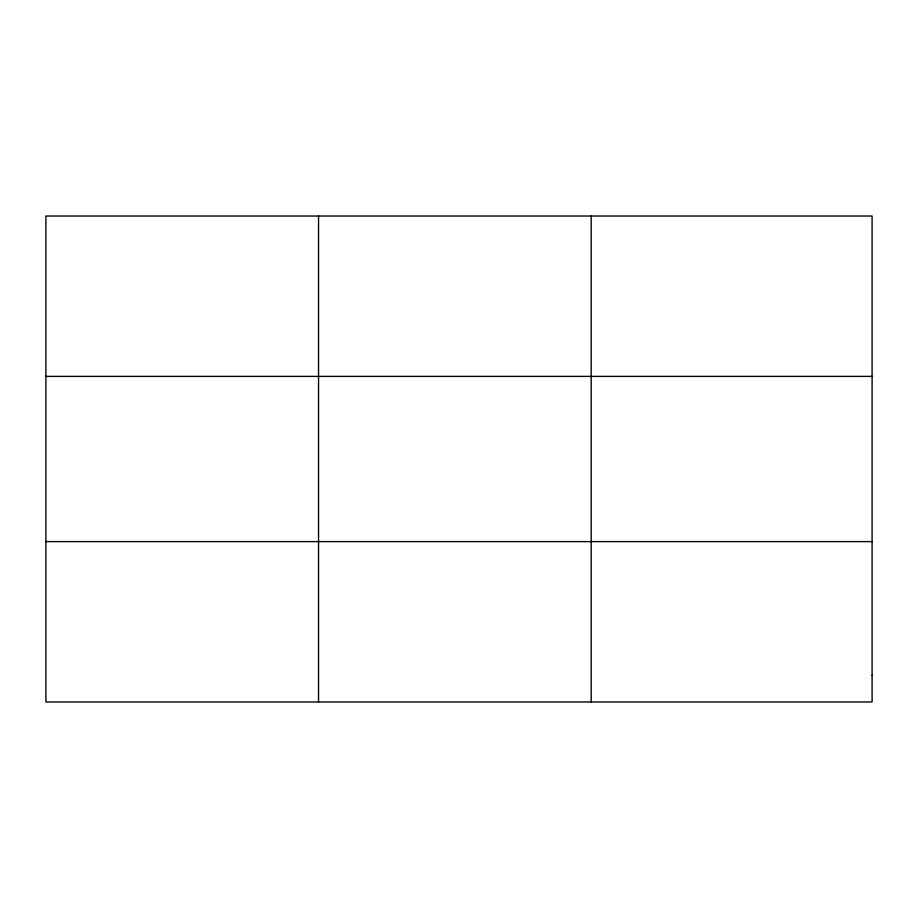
<?xml version="1.0" encoding="UTF-8"?>
<svg xmlns="http://www.w3.org/2000/svg" width="918" height="918" viewBox="0 0 918 918"><rect width="100%" height="100%" fill="white"/><g stroke="black" fill="none" stroke-linecap="round" stroke-linejoin="round"><path stroke-width="1.38" d="M318.546 216.028L318.546 701.972M591.192 216.028L591.192 701.972M45.9 376.391L872.1 376.391M45.9 541.609L872.1 541.609M872.1 675.246L872.1 701.972L45.9 701.972L45.9 216.028L872.1 216.028L872.1 675.246"/></g></svg>
